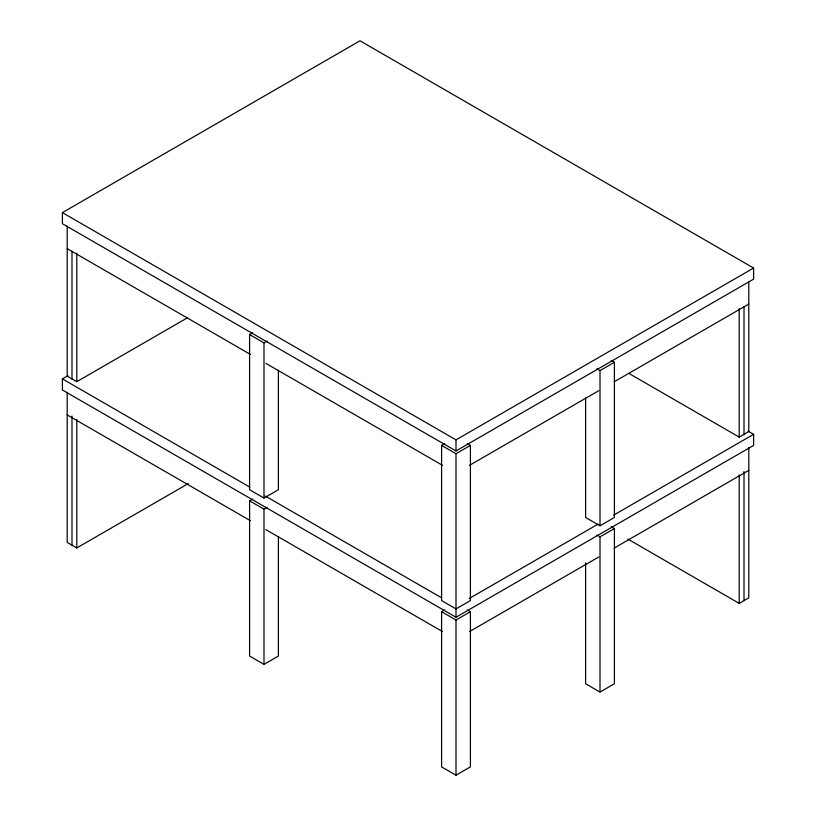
<?xml version="1.0" encoding="UTF-8"?>
<svg xmlns="http://www.w3.org/2000/svg" width="816" height="816" viewBox="0 0 816 816"><rect width="100%" height="100%" fill="white"/><g stroke="black" fill="none" stroke-linecap="round" stroke-linejoin="round"><path stroke-width="1.22" d="M62.393 212.619L359.999 40.8L753.607 268.046L753.607 279.133L456.001 450.952L62.393 223.706L62.393 212.619L456.001 439.865L753.607 268.046M748.088 431.144L753.607 434.326L753.607 445.414L456.001 617.233L62.393 389.987L62.393 378.899L67.901 375.717M67.198 226.022L67.198 376.125L76.796 381.674L187.139 317.965M278.399 370.178L278.399 489.753L263.996 498.066L249.594 489.753L249.594 334.56L252.685 332.775M249.594 334.56L263.996 342.873L267.087 341.088M67.198 392.302L67.198 542.416L76.796 547.954L188.241 483.613M278.399 536.459L278.399 656.033L263.996 664.346L249.594 656.033L249.594 500.84L252.685 499.055M249.594 500.84L263.996 509.153L267.087 507.368M467.313 443.629L470.404 445.414L470.404 600.607L456.001 608.92L441.599 600.607L441.599 445.414L444.689 443.629M441.599 445.414L456.001 453.727L470.404 445.414M596.914 368.801L600.005 370.586L614.407 362.273L614.407 517.466L600.005 525.779L585.602 517.466L585.602 397.892M469.628 465.253L598.73 390.721M614.183 381.796L748.802 304.072M628.861 373.391L739.204 437.101L748.802 431.552L748.802 281.449M467.313 609.909L470.404 611.694L470.404 766.887L456.001 775.2L441.599 766.887L441.599 611.694L444.689 609.909M469.231 598.516L598.189 524.056M613.622 515.151L753.607 434.326M441.599 611.694L456.001 620.007L470.404 611.694M596.914 535.082L600.005 536.867L614.407 528.554L614.407 683.747L600.005 692.06L585.602 683.747L585.602 562.897M469.628 631.533L598.73 557.002M614.183 548.077L748.802 470.353M627.759 539.029L739.204 603.381L748.802 597.832L748.802 447.729M611.317 360.488L614.407 362.273M611.317 526.769L614.407 528.554M67.198 248.645L250.369 354.399M265.822 363.324L442.374 465.253M62.393 378.899L249.829 487.111M265.261 496.026L441.67 597.873M67.198 414.926L250.369 520.679M265.822 529.604L442.374 631.533M744.008 306.592L744.008 434.795M744.008 471.515L744.008 600.607M739.204 308.621L739.204 437.101M739.204 474.902L739.204 603.381M600.005 370.586L600.005 525.779M600.005 536.867L600.005 692.06M456.001 439.865L456.001 450.952M456.001 453.727L456.001 617.233M456.001 620.007L456.001 775.2M263.996 342.873L263.996 498.066M263.996 509.153L263.996 664.346M76.796 253.195L76.796 381.674M76.796 419.475L76.796 547.954M71.992 251.165L71.992 379.369M71.992 416.089L71.992 545.18"/></g></svg>
